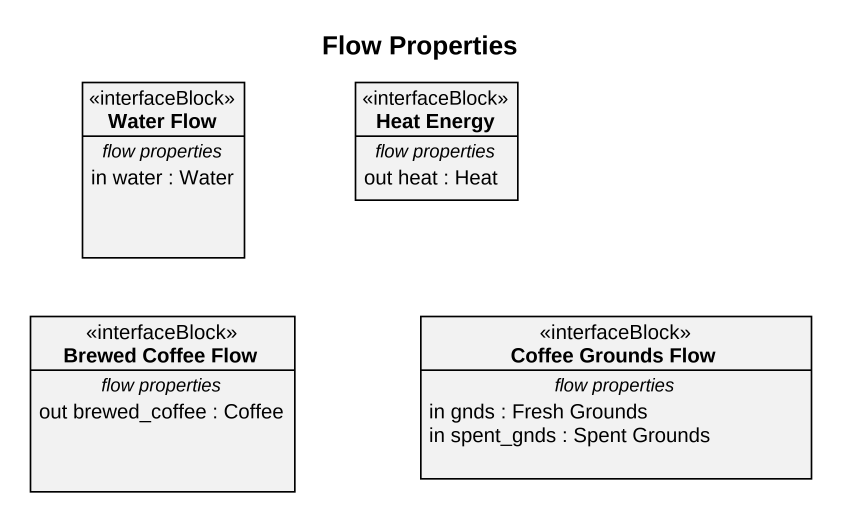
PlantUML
@startuml
title Flow Properties
hide circle
hide empty members
class "Water Flow" as Water_Flow <<interfaceBlock>> {
  -- flow properties --
  in water : Water
}
class "Heat Energy" as Heat_Energy <<interfaceBlock>> {
  -- flow properties --
  out heat : Heat
}
class "Brewed Coffee Flow" as Brewed_Coffee_Flow <<interfaceBlock>> {
  -- flow properties --
  out brewed_coffee : Coffee
}
class "Coffee Grounds Flow" as Coffee_Grounds_Flow <<interfaceBlock>> {
  -- flow properties --
  in gnds : Fresh Grounds
  in spent_gnds : Spent Grounds
}
@enduml
